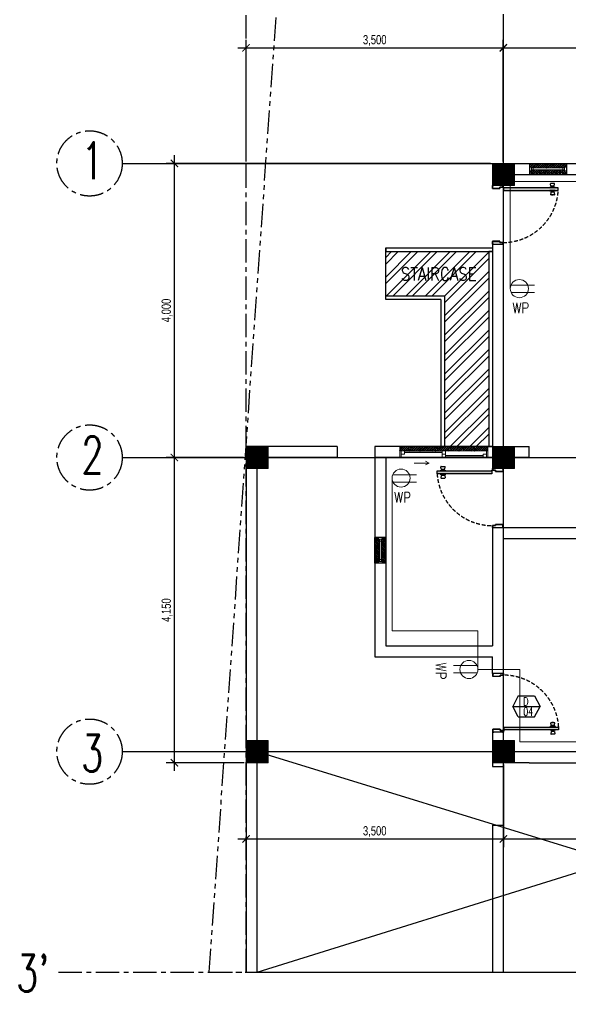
# Model space of a CAD drawing. Header units: millimetres. Extents: x -248340 to 456025, y 261499 to 1049645.
# Drawn here: x 174271 to 181765, y 383990 to 397210 of the extents above; entities that cross this region are included whole.
import ezdxf
from ezdxf.enums import TextEntityAlignment as Align

# ---------------------------------------------------------------- set-up
doc = ezdxf.new("R2010")
doc.units = ezdxf.units.MM
doc.header["$LTSCALE"] = 8
doc.header["$MEASUREMENT"] = 0
for name, pattern in [('CENTER', [50.8, 31.75, -6.35, 6.35, -6.35]), ('CONTINOUS', [0]), ('DASHED2', [0.375, 0.25, -0.125]), ('HIDDEN', [9.525, 6.35, -3.175]), ('PHANTOM', [63.5, 31.75, -6.35, 6.35, -6.35, 6.35, -6.35])]:
    doc.linetypes.add(name, pattern=pattern)
doc.layers.get('0').update_dxf_attribs({"linetype": 'CONTINUOUS'})
doc.layers.get('DEFPOINTS').update_dxf_attribs({"color": 8, "linetype": 'CONTINUOUS'})
for name, color, linetype, lineweight in [('A-ANNO-DIMS', 211, 'CONTINUOUS', 9), ('A-GLAZ', 151, 'CONTINUOUS', 18), ('DIM', 2, 'CONTINUOUS', 25)]:
    doc.layers.add(name, color=color, linetype=linetype, lineweight=lineweight)
for name, color, linetype in [('ar_grid', 10, 'CENTER'), ('AR_ROOF', 7, 'CONTINUOUS'), ('ar_stairs', 7, 'CONTINOUS'), ('ar_wall', 7, 'CONTINOUS'), ('TEXT', 2, 'CONTINUOUS')]:
    doc.layers.add(name, color=color, linetype=linetype)
doc.styles.add('EN-SCL-DIM', font='swisscl.ttf')
doc.styles.add('ROMANS', font='ROMANS', dxfattribs={"width": 0.8, "bigfont": 'BIGFONT'})
doc.styles.get("Standard").update_dxf_attribs({"font": 'txt.shx', "width": 0.7, "bigfont": 'extfont.shx'})

# ---------------------------------------------------------------- blocks, each defined once
blk = doc.blocks.new('_ArchTick')
at = {"color": 0, "linetype": 'ByBlock', "const_width": 0.15}
blk.add_lwpolyline([(-0.5, -0.5), (0.5, 0.5)], dxfattribs=at)
blk = doc.blocks.new('SSS')
at = {"true_color": 0x939598}
h = blk.add_hatch(color=252, dxfattribs=at)
h.paths.add_polyline_path([(138372, -103572), (138360, -103572), (138360, -103610), (138460, -103610), (138460, -103594), (138503, -103594), (138503, -103572), (138491, -103572), (138491, -103571), (138504, -103571), (138504, -103595), (138461, -103595), (138461, -103611), (138359, -103611), (138359, -103571), (138372, -103571)])
h.paths.add_polyline_path([(138372, -104369), (138360, -104369), (138360, -104331), (138460, -104331), (138460, -104347), (138503, -104347), (138503, -104369), (138491, -104369), (138491, -104371), (138504, -104371), (138504, -104346), (138461, -104346), (138461, -104330), (138359, -104330), (138359, -104371), (138372, -104371)])
for points in [[(138510, -103641), (139255, -103641), (139255, -103603), (138510, -103603)], [(138353, -107491), (137608, -107491), (137608, -107453), (138353, -107453)], [(138515, -110936), (139260, -110936), (139260, -110974), (138515, -110974)]]:
    blk.add_hatch(color=252, dxfattribs=at).paths.add_polyline_path(points)
h = blk.add_hatch(color=252, dxfattribs=at)
h.paths.add_polyline_path([(138491, -107422), (138503, -107422), (138503, -107460), (138403, -107460), (138403, -107444), (138360, -107444), (138360, -107422), (138372, -107422), (138372, -107421), (138359, -107421), (138359, -107445), (138402, -107445), (138402, -107461), (138504, -107461), (138504, -107421), (138491, -107421)])
h.paths.add_polyline_path([(138491, -108219), (138503, -108219), (138503, -108181), (138403, -108181), (138403, -108197), (138360, -108197), (138360, -108219), (138372, -108219), (138372, -108221), (138359, -108221), (138359, -108196), (138402, -108196), (138402, -108180), (138504, -108180), (138504, -108221), (138491, -108221)])
h = blk.add_hatch(color=252, dxfattribs=at)
h.paths.add_polyline_path([(138377, -111005), (138365, -111005), (138365, -110967), (138465, -110967), (138465, -110983), (138508, -110983), (138508, -111005), (138496, -111005), (138496, -111006), (138509, -111006), (138509, -110982), (138466, -110982), (138466, -110966), (138364, -110966), (138364, -111006), (138377, -111006)])
h.paths.add_polyline_path([(138377, -110208), (138365, -110208), (138365, -110246), (138465, -110246), (138465, -110230), (138508, -110230), (138508, -110208), (138496, -110208), (138496, -110206), (138509, -110206), (138509, -110231), (138466, -110231), (138466, -110247), (138364, -110247), (138364, -110206), (138377, -110206)])
at = {"layer": 'A-ANNO-DIMS', "ltscale": 1.25, "true_color": 0x939598}
h = blk.add_hatch(dxfattribs=at)
h.set_pattern_fill('ANSI32', color=252, scale=50)
h.set_pattern_definition([(45, (87838.863, 246713.806), (-13.2582521, 13.2582521), []), (45, (87847.702, 246713.806), (-13.2582521, 13.2582521), [])])
h.paths.add_polyline_path([(138359, -103571), (138659, -103571), (138659, -103271), (138359, -103271)])
h = blk.add_hatch(dxfattribs=at)
h.set_pattern_fill('ANSI32', color=252, scale=50)
h.set_pattern_definition([(45, (84488.863, 242863.806), (-13.2582521, 13.2582521), []), (45, (84497.702, 242863.806), (-13.2582521, 13.2582521), [])])
h.paths.add_polyline_path([(135009, -107421), (135309, -107421), (135309, -107121), (135009, -107121)])
h = blk.add_hatch(dxfattribs=at)
h.set_pattern_fill('ANSI32', color=252, scale=50)
h.set_pattern_definition([(45, (87838.863, 242863.806), (-13.2582521, 13.2582521), []), (45, (87847.702, 242863.806), (-13.2582521, 13.2582521), [])])
h.paths.add_polyline_path([(138359, -107421), (138659, -107421), (138659, -107121), (138359, -107121)])
h = blk.add_hatch(dxfattribs=at)
h.set_pattern_fill('ANSI32', color=252, scale=50)
h.set_pattern_definition([(45, (84488.863, 238863.806), (-13.2582521, 13.2582521), []), (45, (84497.702, 238863.806), (-13.2582521, 13.2582521), [])])
h.paths.add_polyline_path([(135009, -111421), (135309, -111421), (135309, -111121), (135009, -111121)])
h = blk.add_hatch(dxfattribs=at)
h.set_pattern_fill('ANSI32', color=252, scale=50)
h.set_pattern_definition([(45, (87838.863, 238863.806), (-13.2582521, 13.2582521), []), (45, (87847.702, 238863.806), (-13.2582521, 13.2582521), [])])
h.paths.add_polyline_path([(138359, -111421), (138659, -111421), (138659, -111121), (138359, -111121)])
at = {"layer": 'ar_wall', "ltscale": 1.25, "true_color": 0x939598}
h = blk.add_hatch(dxfattribs=at)
h.set_pattern_fill('ANSI33', color=252, scale=75)
h.set_pattern_definition([(45, (79725.857, 276971.84), (-13.25825215, 13.25825215), []), (45, (79739.116, 276971.84), (-13.25825215, 13.25825215), [9.375, -4.6875])])
h.paths.add_polyline_path([(136822, -108389), (136819, -108389), (136819, -108386), (136816, -108386), (136816, -108383), (136809, -108383), (136809, -108358), (136784, -108358), (136759, -108358), (136759, -108708), (136809, -108708), (136809, -108683), (136816, -108683), (136816, -108680), (136819, -108680), (136819, -108677), (136822, -108677)])
h.paths.add_polyline_path([(136909, -108358), (136859, -108358), (136859, -108383), (136852, -108383), (136852, -108386), (136849, -108386), (136849, -108389), (136847, -108389), (136847, -108677), (136849, -108677), (136849, -108680), (136852, -108680), (136852, -108683), (136859, -108683), (136859, -108708), (136909, -108708)])
at = {"color": 252, "ltscale": 1.25, "true_color": 0x939598}
for p, q in [((138509, -114271), (138509, -94932)), ((133324, -103271), (146515, -103271)), ((138359, -103271), (144915, -103271)), ((138865, -103271), (138865, -103421)), ((139365, -103271), (139365, -103421)), ((138509, -103421), (144765, -103421)), ((136247, -107121), (135009, -107121)), ((138359, -107121), (136759, -107121)), ((136759, -107121), (136759, -109983)), ((137459, -107121), (138359, -107121)), ((137709, -107121), (137659, -107121)), ((138509, -107121), (138859, -107121)), ((138859, -107271), (138859, -107121)), ((133324, -107271), (146515, -107271)), ((136247, -107271), (135159, -107271)), ((136909, -107271), (136909, -109833)), ((138359, -108196), (138359, -109833)), ((138359, -108221), (138509, -108221)), ((138509, -108221), (139659, -108221)), ((138509, -108371), (139809, -108371)), ((138509, -110206), (138509, -108371)), ((136909, -109833), (138359, -109833)), ((136759, -109983), (138359, -109983)), ((138359, -110206), (138359, -109983)), ((138509, -110206), (138359, -110206)), ((138359, -111006), (138359, -111471)), ((138509, -111006), (138359, -111006)), ((133324, -111271), (146515, -111271)), ((135159, -114271), (144765, -111270)), ((135159, -111271), (144915, -114271)), ((138659, -111271), (138859, -111271)), ((138859, -111271), (141712, -111271)), ((138359, -111421), (138359, -111471)), ((138509, -111471), (138509, -111421)), ((138859, -111421), (138509, -111421)), ((138859, -111421), (141862, -111421)), ((138359, -111471), (138509, -111471)), ((135159, -114271), (144765, -114271))]:
    blk.add_line(p, q, dxfattribs=at)
at = {"color": 252, "linetype": 'Continuous', "ltscale": 1.25, "true_color": 0x939598}
for p, q in [((138865, -103293), (138888, -103271)), ((138865, -103275), (138870, -103271)), ((138865, -103399), (138906, -103358)), ((138865, -103381), (138872, -103375)), ((138867, -103308), (138876, -103300)), ((138873, -103321), (138923, -103271)), ((138879, -103421), (138941, -103358)), ((138881, -103295), (138890, -103286)), ((138890, -103321), (138894, -103317)), ((138894, -103282), (138903, -103273)), ((138894, -103388), (138903, -103379)), ((138898, -103331), (138958, -103271)), ((138898, -103313), (138907, -103304)), ((138907, -103375), (138916, -103366)), ((138912, -103300), (138921, -103291)), ((138914, -103421), (138976, -103359)), ((138916, -103331), (138925, -103322)), ((138921, -103362), (138924, -103358)), ((138925, -103286), (138934, -103278)), ((138925, -103392), (138934, -103384)), ((138929, -103317), (138938, -103308)), ((138933, -103331), (138994, -103271)), ((138938, -103273), (138941, -103271)), ((138938, -103379), (138947, -103370)), ((138943, -103304), (138951, -103295)), ((138950, -103421), (139012, -103359)), ((138951, -103331), (138956, -103326)), ((138951, -103366), (138959, -103359)), ((138956, -103291), (138965, -103282)), ((138960, -103322), (138969, -103313)), ((138969, -103331), (139029, -103271)), ((138969, -103278), (138976, -103271)), ((138969, -103384), (138978, -103375)), ((138974, -103308), (138982, -103300)), ((138982, -103370), (138991, -103362)), ((138985, -103421), (139047, -103359)), ((138986, -103331), (138987, -103331)), ((138987, -103295), (138996, -103286)), ((138991, -103326), (139000, -103317)), ((139000, -103282), (139009, -103273)), ((139000, -103388), (139009, -103379)), ((139004, -103331), (139064, -103271)), ((139004, -103313), (139013, -103304)), ((139013, -103375), (139022, -103366)), ((139018, -103300), (139027, -103291)), ((139020, -103421), (139082, -103359)), ((139022, -103331), (139031, -103322)), ((139027, -103362), (139029, -103359)), ((139031, -103286), (139040, -103278)), ((139031, -103392), (139040, -103384)), ((139035, -103317), (139044, -103308)), ((139039, -103331), (139100, -103271)), ((139044, -103273), (139047, -103271)), ((139044, -103379), (139053, -103370)), ((139049, -103304), (139058, -103295)), ((139056, -103421), (139117, -103359)), ((139057, -103332), (139062, -103326)), ((139058, -103366), (139064, -103359)), ((139062, -103291), (139071, -103282)), ((139066, -103322), (139075, -103313)), ((139074, -103332), (139135, -103271)), ((139075, -103278), (139082, -103271)), ((139075, -103384), (139084, -103375)), ((139080, -103308), (139088, -103300)), ((139088, -103370), (139097, -103362)), ((139091, -103421), (139152, -103360)), ((139092, -103332), (139093, -103331)), ((139093, -103295), (139102, -103286)), ((139097, -103326), (139106, -103317)), ((139106, -103282), (139115, -103273)), ((139106, -103388), (139115, -103379)), ((139109, -103332), (139170, -103271)), ((139111, -103313), (139119, -103304)), ((139119, -103375), (139128, -103366)), ((139124, -103300), (139133, -103291)), ((139126, -103421), (139187, -103360)), ((139128, -103331), (139137, -103322)), ((139133, -103362), (139135, -103360)), ((139137, -103286), (139146, -103278)), ((139137, -103392), (139146, -103384)), ((139141, -103317), (139150, -103308)), ((139144, -103332), (139206, -103271)), ((139150, -103273), (139153, -103271)), ((139150, -103379), (139159, -103370)), ((139155, -103304), (139164, -103295)), ((139162, -103332), (139168, -103326)), ((139162, -103421), (139223, -103360)), ((139164, -103366), (139170, -103360)), ((139168, -103291), (139177, -103282)), ((139172, -103322), (139181, -103313)), ((139180, -103332), (139241, -103271)), ((139181, -103278), (139188, -103271)), ((139181, -103384), (139190, -103375)), ((139186, -103308), (139195, -103300)), ((139195, -103370), (139203, -103362)), ((139197, -103332), (139199, -103331)), ((139197, -103421), (139258, -103360)), ((139199, -103295), (139208, -103286)), ((139203, -103326), (139212, -103317)), ((139212, -103282), (139221, -103273)), ((139212, -103388), (139221, -103379)), ((139215, -103332), (139276, -103271)), ((139217, -103313), (139225, -103304)), ((139225, -103375), (139234, -103366)), ((139230, -103300), (139239, -103291)), ((139233, -103421), (139293, -103360)), ((139234, -103331), (139243, -103322)), ((139239, -103362), (139240, -103360)), ((139243, -103286), (139252, -103278)), ((139243, -103392), (139252, -103384)), ((139248, -103317), (139256, -103308)), ((139250, -103333), (139312, -103271)), ((139256, -103273), (139259, -103271)), ((139256, -103379), (139265, -103370)), ((139261, -103304), (139270, -103295)), ((139267, -103333), (139274, -103326)), ((139268, -103421), (139328, -103361)), ((139270, -103366), (139275, -103360)), ((139274, -103291), (139283, -103282)), ((139278, -103322), (139287, -103313)), ((139285, -103333), (139347, -103271)), ((139287, -103278), (139294, -103271)), ((139287, -103384), (139296, -103375)), ((139292, -103308), (139301, -103300)), ((139301, -103370), (139309, -103362)), ((139303, -103333), (139305, -103331)), ((139303, -103421), (139353, -103371)), ((139305, -103295), (139314, -103286)), ((139309, -103326), (139318, -103317)), ((139318, -103282), (139327, -103273)), ((139318, -103388), (139327, -103379)), ((139320, -103333), (139365, -103288)), ((139323, -103313), (139332, -103304)), ((139332, -103375), (139340, -103366)), ((139336, -103300), (139345, -103291)), ((139349, -103286), (139358, -103278)), ((139349, -103392), (139358, -103384)), ((139354, -103317), (139362, -103308)), ((139362, -103273), (139365, -103271)), ((139362, -103379), (139365, -103376)), ((138867, -103415), (138876, -103406)), ((138881, -103401), (138890, -103392)), ((138898, -103419), (138907, -103410)), ((138912, -103406), (138921, -103397)), ((138932, -103421), (138938, -103415)), ((138943, -103410), (138951, -103401)), ((138956, -103397), (138965, -103388)), ((138967, -103421), (138969, -103419)), ((138974, -103415), (138982, -103406)), ((138987, -103401), (138996, -103392)), ((139004, -103419), (139013, -103410)), ((139018, -103406), (139027, -103397)), ((139038, -103421), (139044, -103415)), ((139049, -103410), (139058, -103401)), ((139062, -103397), (139071, -103388)), ((139073, -103421), (139075, -103419)), ((139080, -103415), (139088, -103406)), ((139093, -103401), (139102, -103392)), ((139111, -103419), (139119, -103410)), ((139124, -103406), (139133, -103397)), ((139144, -103421), (139150, -103415)), ((139155, -103410), (139164, -103401)), ((139168, -103397), (139177, -103388)), ((139179, -103421), (139181, -103419)), ((139186, -103415), (139195, -103406)), ((139199, -103401), (139208, -103392)), ((139217, -103419), (139225, -103410)), ((139230, -103406), (139239, -103397)), ((139250, -103421), (139256, -103415)), ((139261, -103410), (139270, -103401)), ((139274, -103397), (139283, -103388)), ((139286, -103421), (139287, -103419)), ((139292, -103415), (139301, -103406)), ((139305, -103401), (139314, -103392)), ((139323, -103419), (139332, -103410)), ((139336, -103406), (139345, -103397)), ((139339, -103421), (139365, -103394)), ((139356, -103421), (139362, -103415)), ((137099, -107121), (137099, -107121)), ((137099, -107156), (137135, -107121)), ((137099, -107174), (137102, -107171)), ((137102, -107136), (137111, -107127)), ((137106, -107167), (137115, -107158)), ((137109, -107182), (137170, -107121)), ((137115, -107122), (137117, -107121)), ((137120, -107153), (137128, -107145)), ((137127, -107182), (137133, -107175)), ((137133, -107140), (137142, -107131)), ((137137, -107171), (137146, -107162)), ((137144, -107182), (137205, -107121)), ((137146, -107127), (137152, -107121)), ((137150, -107158), (137159, -107149)), ((137162, -107182), (137164, -107180)), ((137164, -107145), (137173, -107136)), ((137168, -107175), (137177, -107167)), ((137177, -107131), (137186, -107122)), ((137180, -107182), (137241, -107121)), ((137181, -107162), (137190, -107153)), ((137195, -107149), (137203, -107140)), ((137199, -107180), (137208, -107171)), ((137208, -107136), (137217, -107127)), ((137212, -107167), (137221, -107158)), ((137215, -107182), (137276, -107121)), ((137221, -107122), (137223, -107121)), ((137226, -107153), (137234, -107145)), ((137233, -107182), (137239, -107175)), ((137239, -107140), (137248, -107131)), ((137243, -107171), (137252, -107162)), ((137250, -107182), (137311, -107121)), ((137252, -107127), (137258, -107121)), ((137257, -107158), (137265, -107149)), ((137268, -107182), (137270, -107180)), ((137270, -107145), (137279, -107136)), ((137274, -107175), (137283, -107167)), ((137283, -107131), (137292, -107122)), ((137286, -107182), (137347, -107121)), ((137287, -107162), (137296, -107153)), ((137301, -107149), (137310, -107140)), ((137305, -107180), (137314, -107171)), ((137314, -107136), (137323, -107127)), ((137318, -107167), (137327, -107158)), ((137321, -107182), (137382, -107121)), ((137327, -107122), (137329, -107121)), ((137332, -107153), (137340, -107145)), ((137339, -107182), (137345, -107175)), ((137345, -107140), (137354, -107131)), ((137349, -107171), (137358, -107162)), ((137356, -107182), (137417, -107121)), ((137358, -107127), (137364, -107121)), ((137363, -107158), (137371, -107149)), ((137374, -107182), (137376, -107180)), ((137376, -107145), (137385, -107136)), ((137380, -107175), (137389, -107167)), ((137389, -107131), (137398, -107122)), ((137392, -107182), (137453, -107121)), ((137394, -107162), (137402, -107153)), ((137407, -107149), (137416, -107140)), ((137411, -107180), (137420, -107171)), ((137420, -107136), (137429, -107127)), ((137424, -107167), (137433, -107158)), ((137427, -107182), (137488, -107121)), ((137433, -107122), (137435, -107121)), ((137438, -107153), (137447, -107145)), ((137445, -107182), (137451, -107175)), ((137451, -107140), (137460, -107131)), ((137455, -107171), (137464, -107162)), ((137462, -107182), (137523, -107121)), ((137464, -107127), (137470, -107121)), ((137469, -107158), (137477, -107149)), ((137480, -107182), (137482, -107180)), ((137482, -107145), (137491, -107136)), ((137486, -107175), (137495, -107167)), ((137495, -107131), (137504, -107122)), ((137498, -107182), (137559, -107121)), ((137500, -107162), (137508, -107153)), ((137513, -107149), (137522, -107140)), ((137517, -107180), (137526, -107171)), ((137526, -107136), (137535, -107127)), ((137531, -107167), (137539, -107158)), ((137533, -107182), (137594, -107121)), ((137539, -107122), (137541, -107121)), ((137544, -107153), (137553, -107145)), ((137551, -107182), (137557, -107175)), ((137557, -107140), (137566, -107131)), ((137561, -107171), (137570, -107162)), ((137569, -107182), (137630, -107121)), ((137570, -107127), (137577, -107121)), ((137575, -107158), (137584, -107149)), ((137586, -107182), (137588, -107180)), ((137588, -107145), (137597, -107136)), ((137592, -107175), (137601, -107167)), ((137601, -107131), (137610, -107122)), ((137604, -107182), (137665, -107121)), ((137606, -107162), (137615, -107153)), ((137619, -107149), (137628, -107140)), ((137623, -107180), (137632, -107171)), ((137632, -107136), (137641, -107127)), ((137637, -107167), (137645, -107158)), ((137639, -107182), (137700, -107121)), ((137645, -107122), (137647, -107121)), ((137650, -107153), (137659, -107145)), ((137657, -107182), (137663, -107175)), ((137663, -107140), (137672, -107131)), ((137668, -107171), (137676, -107162)), ((137675, -107182), (137736, -107121)), ((137676, -107127), (137683, -107121)), ((137681, -107158), (137690, -107149)), ((137692, -107182), (137694, -107180)), ((137694, -107145), (137703, -107136)), ((137698, -107175), (137707, -107167)), ((137707, -107131), (137716, -107122)), ((137710, -107182), (137771, -107121)), ((137712, -107162), (137721, -107153)), ((137725, -107149), (137734, -107140)), ((137729, -107180), (137738, -107171)), ((137738, -107136), (137747, -107127)), ((137743, -107167), (137752, -107158)), ((137745, -107182), (137806, -107121)), ((137752, -107122), (137753, -107121)), ((137756, -107153), (137765, -107145)), ((137763, -107182), (137769, -107175)), ((137769, -107140), (137778, -107131)), ((137774, -107171), (137782, -107162)), ((137781, -107182), (137842, -107121)), ((137782, -107127), (137789, -107121)), ((137787, -107158), (137796, -107149)), ((137798, -107182), (137800, -107180)), ((137800, -107145), (137809, -107136)), ((137805, -107175), (137813, -107167)), ((137813, -107131), (137822, -107122)), ((137816, -107182), (137877, -107121)), ((137818, -107162), (137827, -107153)), ((137831, -107149), (137840, -107140)), ((137835, -107180), (137844, -107171)), ((137844, -107136), (137853, -107127)), ((137849, -107167), (137858, -107158)), ((137851, -107182), (137912, -107121)), ((137858, -107122), (137859, -107121)), ((137862, -107153), (137871, -107145)), ((137869, -107182), (137875, -107175)), ((137875, -107140), (137884, -107131)), ((137880, -107171), (137889, -107162)), ((137887, -107182), (137948, -107121)), ((137889, -107127), (137895, -107121)), ((137893, -107158), (137902, -107149)), ((137904, -107182), (137906, -107180)), ((137906, -107145), (137915, -107136)), ((137911, -107175), (137919, -107167)), ((137919, -107131), (137928, -107122)), ((137922, -107182), (137983, -107121)), ((137924, -107162), (137933, -107153)), ((137937, -107149), (137946, -107140)), ((137942, -107180), (137950, -107171)), ((137950, -107136), (137959, -107127)), ((137955, -107167), (137964, -107158)), ((137957, -107182), (138018, -107121)), ((137964, -107122), (137965, -107121)), ((137968, -107153), (137977, -107145)), ((137975, -107182), (137981, -107175)), ((137981, -107140), (137990, -107131)), ((137986, -107171), (137995, -107162)), ((137993, -107182), (138054, -107121)), ((137995, -107127), (138001, -107121)), ((137999, -107158), (138008, -107149)), ((138010, -107182), (138012, -107180)), ((138012, -107145), (138021, -107136)), ((138017, -107175), (138026, -107167)), ((138026, -107131), (138034, -107122)), ((138028, -107182), (138089, -107121)), ((138030, -107162), (138039, -107153)), ((138043, -107149), (138052, -107140)), ((138048, -107180), (138056, -107171)), ((138056, -107136), (138065, -107127)), ((138061, -107167), (138070, -107158)), ((138063, -107182), (138125, -107121)), ((138070, -107122), (138071, -107121)), ((138074, -107153), (138083, -107145)), ((138081, -107182), (138087, -107175)), ((138087, -107140), (138096, -107131)), ((138092, -107171), (138101, -107162)), ((138099, -107182), (138160, -107121)), ((138101, -107127), (138107, -107121)), ((138105, -107158), (138114, -107149)), ((138116, -107182), (138118, -107180)), ((138118, -107145), (138127, -107136)), ((138123, -107175), (138132, -107167)), ((138132, -107131), (138140, -107122)), ((138134, -107182), (138195, -107121)), ((138136, -107162), (138145, -107153)), ((138149, -107149), (138158, -107140)), ((138154, -107180), (138163, -107171)), ((138163, -107136), (138171, -107127)), ((138167, -107167), (138176, -107158)), ((138169, -107182), (138231, -107121)), ((138176, -107122), (138178, -107121)), ((138180, -107153), (138189, -107145)), ((138187, -107182), (138193, -107175)), ((138193, -107140), (138202, -107131)), ((138198, -107171), (138207, -107162)), ((138205, -107182), (138266, -107121)), ((138207, -107127), (138213, -107121)), ((138211, -107158), (138220, -107149)), ((138223, -107182), (138224, -107180)), ((138224, -107145), (138233, -107136)), ((138229, -107175), (138238, -107167)), ((138238, -107131), (138246, -107122)), ((138240, -107182), (138299, -107123)), ((138242, -107162), (138251, -107153)), ((138255, -107149), (138264, -107140)), ((138260, -107180), (138269, -107171)), ((138269, -107136), (138277, -107127)), ((138273, -107167), (138282, -107158)), ((138276, -107182), (138299, -107159)), ((138282, -107122), (138284, -107121)), ((138286, -107153), (138295, -107145)), ((138293, -107182), (138299, -107176))]:
    blk.add_line(p, q, dxfattribs=at)
at = {"color": 252, "true_color": 0x939598}
for p, q in [((139212, -103597), (139139, -103597)), ((139139, -103603), (139139, -103597)), ((139212, -103603), (139139, -103603)), ((139139, -103641), (139139, -103647)), ((139212, -103641), (139139, -103641)), ((139212, -103647), (139139, -103647)), ((139152, -103579), (139147, -103547)), ((139201, -103544), (139151, -103544)), ((139196, -103581), (139155, -103581)), ((139164, -103544), (139164, -103542)), ((139187, -103542), (139164, -103542)), ((139165, -103593), (139186, -103593)), ((139167, -103593), (139167, -103581)), ((139184, -103593), (139184, -103581)), ((139187, -103544), (139187, -103542)), ((139199, -103579), (139204, -103547)), ((139212, -103603), (139212, -103597)), ((139212, -103641), (139212, -103647)), ((139152, -103666), (139147, -103697)), ((139201, -103700), (139151, -103700)), ((139196, -103663), (139155, -103663)), ((139164, -103700), (139164, -103703)), ((139187, -103703), (139164, -103703)), ((139165, -103652), (139186, -103652)), ((139167, -103652), (139167, -103663)), ((139184, -103652), (139184, -103663)), ((139187, -103700), (139187, -103703)), ((139199, -103666), (139204, -103697)), ((137651, -107453), (137651, -107447)), ((137651, -107447), (137724, -107447)), ((137651, -107453), (137724, -107453)), ((137663, -107429), (137659, -107397)), ((137662, -107394), (137712, -107394)), ((137667, -107431), (137708, -107431)), ((137676, -107392), (137699, -107392)), ((137676, -107394), (137676, -107392)), ((137698, -107443), (137677, -107443)), ((137678, -107443), (137678, -107431)), ((137696, -107443), (137696, -107431)), ((137699, -107394), (137699, -107392)), ((137711, -107429), (137715, -107397)), ((137724, -107453), (137724, -107447)), ((137651, -107491), (137651, -107497)), ((137651, -107491), (137724, -107491)), ((137651, -107497), (137724, -107497)), ((137663, -107516), (137659, -107547)), ((137662, -107550), (137712, -107550)), ((137667, -107513), (137708, -107513)), ((137676, -107550), (137676, -107553)), ((137676, -107553), (137699, -107553)), ((137698, -107502), (137677, -107502)), ((137678, -107502), (137678, -107513)), ((137696, -107502), (137696, -107513)), ((137699, -107550), (137699, -107553)), ((137711, -107516), (137715, -107547)), ((137724, -107491), (137724, -107497)), ((139157, -110911), (139153, -110880)), ((139206, -110877), (139156, -110877)), ((139201, -110914), (139160, -110914)), ((139169, -110877), (139169, -110874)), ((139192, -110874), (139169, -110874)), ((139172, -110925), (139172, -110914)), ((139190, -110925), (139190, -110914)), ((139192, -110877), (139192, -110874)), ((139205, -110911), (139209, -110880)), ((139217, -110930), (139144, -110930)), ((139144, -110936), (139144, -110930)), ((139217, -110936), (139144, -110936)), ((139144, -110974), (139144, -110980)), ((139217, -110974), (139144, -110974)), ((139217, -110980), (139144, -110980)), ((139157, -110998), (139153, -111030)), ((139206, -111033), (139156, -111033)), ((139201, -110996), (139160, -110996)), ((139169, -111033), (139169, -111035)), ((139192, -111035), (139169, -111035)), ((139170, -110925), (139191, -110925)), ((139170, -110984), (139191, -110984)), ((139172, -110984), (139172, -110996)), ((139190, -110984), (139190, -110996)), ((139192, -111033), (139192, -111035)), ((139205, -110998), (139209, -111030)), ((139217, -110936), (139217, -110930)), ((139217, -110974), (139217, -110980))]:
    blk.add_line(p, q, dxfattribs=at)
at = {"color": 252, "linetype": 'Continuous', "lineweight": 30, "ltscale": 1.25, "true_color": 0x939598}
for p, q in [((136909, -104551), (136989, -104471)), ((136909, -104816), (137254, -104471)), ((136909, -104639), (137078, -104471)), ((136909, -104904), (137343, -104471)), ((136920, -105071), (137520, -104471)), ((137008, -105071), (137608, -104471)), ((137185, -105071), (137785, -104471)), ((137273, -105071), (137873, -104471)), ((137450, -105071), (138050, -104471)), ((137538, -105071), (138138, -104471)), ((137709, -105077), (138309, -104477)), ((137709, -105165), (138309, -104565)), ((137709, -105342), (138309, -104742)), ((137709, -105430), (138309, -104830)), ((137709, -105607), (138309, -105007)), ((137709, -105696), (138309, -105095)), ((137709, -105872), (138309, -105272)), ((137709, -105961), (138309, -105361)), ((137709, -106138), (138309, -105537)), ((137709, -106226), (138309, -105626)), ((137709, -106403), (138309, -105803)), ((137709, -106491), (138309, -105891)), ((137709, -106668), (138309, -106068)), ((137709, -106756), (138309, -106156)), ((137709, -106933), (138309, -106333)), ((137709, -107021), (138309, -106421)), ((137786, -107121), (138309, -106598)), ((137875, -107121), (138309, -106686)), ((138052, -107121), (138309, -106863)), ((138140, -107121), (138309, -106952))]:
    blk.add_line(p, q, dxfattribs=at)
at = {"color": 252, "true_color": 0x939598}
for points in [[(138372, -103572), (138360, -103572), (138360, -103610), (138460, -103610), (138460, -103594), (138503, -103594), (138503, -103572), (138491, -103572), (138491, -103571), (138504, -103571), (138504, -103595), (138461, -103595), (138461, -103611), (138359, -103611), (138359, -103571), (138372, -103571)], [(138510, -103641), (139255, -103641), (139255, -103603), (138510, -103603)], [(138372, -104369), (138360, -104369), (138360, -104331), (138460, -104331), (138460, -104347), (138503, -104347), (138503, -104369), (138491, -104369), (138491, -104371), (138504, -104371), (138504, -104346), (138461, -104346), (138461, -104330), (138359, -104330), (138359, -104371), (138372, -104371)], [(138353, -107491), (137608, -107491), (137608, -107453), (138353, -107453)], [(138491, -107422), (138503, -107422), (138503, -107460), (138403, -107460), (138403, -107444), (138360, -107444), (138360, -107422), (138372, -107422), (138372, -107421), (138359, -107421), (138359, -107445), (138402, -107445), (138402, -107461), (138504, -107461), (138504, -107421), (138491, -107421)], [(138491, -108219), (138503, -108219), (138503, -108181), (138403, -108181), (138403, -108197), (138360, -108197), (138360, -108219), (138372, -108219), (138372, -108221), (138359, -108221), (138359, -108196), (138402, -108196), (138402, -108180), (138504, -108180), (138504, -108221), (138491, -108221)], [(138377, -110208), (138365, -110208), (138365, -110246), (138465, -110246), (138465, -110230), (138508, -110230), (138508, -110208), (138496, -110208), (138496, -110206), (138509, -110206), (138509, -110231), (138466, -110231), (138466, -110247), (138364, -110247), (138364, -110206), (138377, -110206)], [(138377, -111005), (138365, -111005), (138365, -110967), (138465, -110967), (138465, -110983), (138508, -110983), (138508, -111005), (138496, -111005), (138496, -111006), (138509, -111006), (138509, -110982), (138466, -110982), (138466, -110966), (138364, -110966), (138364, -111006), (138377, -111006)], [(138515, -110936), (139260, -110936), (139260, -110974), (138515, -110974)]]:
    blk.add_lwpolyline(points, close=True, dxfattribs=at)
for points in [[(138506, -103596, 0.414214), (138505, -103595), (138473, -103595), (138473, -103596), (138505, -103596, 12.92773), (138505, -103595), (138506, -103596, -13.063763), (138506, -103596)], [(138509, -103599, -0.414214), (138510, -103600), (138510, -103632), (138509, -103632), (138509, -103600, -12.92773), (138510, -103600), (138509, -103599, 13.063763), (138509, -103599)], [(138354, -107449, 0.414214), (138353, -107450), (138353, -107482), (138354, -107482), (138354, -107450, 12.92773), (138353, -107450), (138353, -107449, -13.063763), (138354, -107449)], [(138357, -107446, -0.414214), (138358, -107445), (138390, -107445), (138390, -107446), (138358, -107446, -12.92773), (138358, -107445), (138357, -107446, 13.063763), (138357, -107446)], [(138511, -110981, -0.414214), (138510, -110982), (138478, -110982), (138478, -110981), (138510, -110981, -12.92773), (138510, -110982), (138511, -110981, 13.063763), (138511, -110981)], [(138514, -110978, 0.414214), (138515, -110977), (138515, -110945), (138514, -110945), (138514, -110977, 12.92773), (138515, -110977), (138515, -110978, -13.063763), (138514, -110978)]]:
    blk.add_lwpolyline(points, format="xyb", close=True, dxfattribs=at)
at = {"color": 252, "linetype": 'HIDDEN', "true_color": 0x939598}
for centre, start, end in [((138505, -103595), 269.8727, 356.5001), ((138357, -107445), 183.4999, 270.1273), ((138511, -110982), 3.4999, 90.1273)]:
    blk.add_arc(centre, 751, start, end, dxfattribs=at)
at = {"color": 252, "true_color": 0x939598}
for centre, radius, start, end in [((139151, -103547), 3.22, 90, 187.9765), ((139155, -103578), 3.22, 187.9765, 270), ((139161, -103593), 4.2, 260.1806, 5.1473), ((139161, -103651), 4.2, 354.8527, 99.8194), ((139190, -103593), 4.2, 174.8527, 279.8194), ((139190, -103651), 4.2, 80.1806, 185.1473), ((139196, -103578), 3.22, 270, 352.0235), ((139201, -103547), 3.22, 352.0235, 90), ((139151, -103697), 3.22, 172.0235, 270), ((139155, -103666), 3.22, 90, 172.0235), ((139196, -103666), 3.22, 7.9765, 90), ((139201, -103697), 3.22, 270, 7.9765), ((137662, -107397), 3.22, 90, 187.9765), ((137667, -107428), 3.22, 187.9765, 270), ((137673, -107443), 4.2, 260.1806, 5.1473), ((137702, -107443), 4.2, 174.8527, 279.8194), ((137708, -107428), 3.22, 270, 352.0235), ((137712, -107397), 3.22, 352.0235, 90), ((137662, -107547), 3.22, 172.0235, 270), ((137667, -107516), 3.22, 90, 172.0235), ((137673, -107501), 4.2, 354.8527, 99.8194), ((137702, -107501), 4.2, 80.1806, 185.1473), ((137708, -107516), 3.22, 7.9765, 90), ((137712, -107547), 3.22, 270, 7.9765), ((139156, -110880), 3.22, 90, 187.9765), ((139160, -110911), 3.22, 187.9765, 270), ((139201, -110911), 3.22, 270, 352.0235), ((139206, -110880), 3.22, 352.0235, 90), ((139156, -111030), 3.22, 172.0235, 270), ((139160, -110999), 3.22, 90, 172.0235), ((139166, -110926), 4.2, 260.1806, 5.1473), ((139166, -110984), 4.2, 354.8527, 99.8194), ((139195, -110926), 4.2, 174.8527, 279.8194), ((139195, -110984), 4.2, 80.1806, 185.1473), ((139201, -110999), 3.22, 7.9765, 90), ((139206, -111030), 3.22, 270, 7.9765)]:
    blk.add_arc(centre, radius, start, end, dxfattribs=at)
at = {"layer": 'A-ANNO-DIMS', "color": 252, "ltscale": 1.25, "true_color": 0x939598}
for points in [[(138359, -103571), (138659, -103571), (138659, -103271), (138359, -103271)], [(135009, -107421), (135309, -107421), (135309, -107121), (135009, -107121)], [(138359, -107421), (138659, -107421), (138659, -107121), (138359, -107121)], [(135009, -111421), (135309, -111421), (135309, -111121), (135009, -111121)], [(138359, -111421), (138659, -111421), (138659, -111121), (138359, -111121)]]:
    blk.add_lwpolyline(points, close=True, dxfattribs=at)
at = {"layer": 'A-GLAZ', "color": 252, "true_color": 0x939598}
for p, q in [((138865, -103296), (138865, -103396)), ((138890, -103321), (138865, -103321)), ((138890, -103371), (138865, -103371)), ((138890, -103321), (138890, -103371)), ((138890, -103328), (138893, -103328)), ((138890, -103333), (139340, -103333)), ((138890, -103358), (139340, -103358)), ((138890, -103364), (138893, -103364)), ((138893, -103328), (138893, -103331)), ((138893, -103331), (138896, -103331)), ((138893, -103364), (138893, -103361)), ((138893, -103361), (138896, -103361)), ((138896, -103331), (138896, -103333)), ((138896, -103361), (138896, -103358)), ((139338, -103331), (139335, -103331)), ((139335, -103331), (139335, -103333)), ((139335, -103361), (139335, -103358)), ((139338, -103361), (139335, -103361)), ((139340, -103328), (139338, -103328)), ((139338, -103328), (139338, -103331)), ((139338, -103364), (139338, -103361)), ((139340, -103364), (139338, -103364)), ((139340, -103321), (139340, -103371)), ((139340, -103321), (139365, -103321)), ((139340, -103371), (139365, -103371)), ((139365, -103396), (139365, -103296)), ((139365, -103296), (139365, -103396)), ((138299, -107121), (137099, -107121)), ((137677, -107182), (137162, -107182)), ((138280, -107182), (137721, -107182)), ((137099, -107271), (138299, -107271)), ((137677, -107271), (137118, -107271)), ((137500, -107347), (137297, -107347)), ((137500, -107347), (137450, -107321)), ((137500, -107347), (137450, -107372)), ((138235, -107271), (137721, -107271)), ((136784, -108358), (136884, -108358)), ((136884, -108358), (136784, -108358)), ((136809, -108383), (136809, -108358)), ((136859, -108383), (136809, -108383)), ((136816, -108383), (136816, -108386)), ((136816, -108386), (136819, -108386)), ((136819, -108386), (136819, -108389)), ((136819, -108389), (136822, -108389)), ((136822, -108683), (136822, -108383)), ((136847, -108683), (136847, -108383)), ((136849, -108389), (136847, -108389)), ((136852, -108386), (136849, -108386)), ((136849, -108386), (136849, -108389)), ((136852, -108383), (136852, -108386)), ((136859, -108383), (136859, -108358)), ((136884, -108708), (136784, -108708)), ((136859, -108683), (136809, -108683)), ((136809, -108683), (136809, -108708)), ((136816, -108683), (136816, -108680)), ((136816, -108680), (136819, -108680)), ((136819, -108680), (136819, -108677)), ((136819, -108677), (136822, -108677)), ((136849, -108677), (136847, -108677)), ((136849, -108680), (136849, -108677)), ((136852, -108680), (136849, -108680)), ((136852, -108683), (136852, -108680)), ((136859, -108683), (136859, -108708))]:
    blk.add_line(p, q, dxfattribs=at)
at = {"layer": 'A-GLAZ', "color": 252, "linetype": 'DASHED2', "true_color": 0x939598}
for p, q in [((138915, -103333), (138915, -103358)), ((139315, -103333), (139315, -103358)), ((136847, -108408), (136822, -108408)), ((136847, -108658), (136822, -108658))]:
    blk.add_line(p, q, dxfattribs=at)
at = {"layer": 'A-GLAZ', "color": 252, "lineweight": 18, "true_color": 0x939598}
for p, q in [((137099, -107121), (137099, -107271)), ((137162, -107182), (137099, -107182)), ((137118, -107271), (137118, -107182)), ((137162, -107226), (137162, -107182)), ((137721, -107182), (137677, -107182)), ((137677, -107271), (137677, -107182)), ((137721, -107182), (137721, -107271)), ((138299, -107182), (138280, -107182)), ((138280, -107271), (138280, -107182)), ((138299, -107271), (138299, -107121)), ((137118, -107271), (137099, -107271)), ((137118, -107226), (137162, -107226)), ((137677, -107226), (137721, -107226)), ((137721, -107271), (137677, -107271)), ((138235, -107226), (138280, -107226)), ((138235, -107271), (138235, -107226)), ((138299, -107271), (138235, -107271))]:
    blk.add_line(p, q, dxfattribs=at)
at = {"layer": 'A-GLAZ', "color": 252, "lineweight": 25, "true_color": 0x939598}
for p, q in [((137677, -107204), (137162, -107204)), ((138235, -107248), (137721, -107248))]:
    blk.add_line(p, q, dxfattribs=at)
at = {"layer": 'ar_grid', "ltscale": 1.25}
for p, q in [((135009, -114271), (135009, -94932)), ((132458, -114271), (146515, -114271))]:
    blk.add_line(p, q, dxfattribs=at)
for centre in [(132881, -103271), (132881, -107271), (132881, -111271)]:
    blk.add_circle(centre, 444, dxfattribs=at)
at = {"layer": 'AR_ROOF', "color": 252, "ltscale": 1.25, "true_color": 0x939598}
blk.add_line((138359, -104371), (138359, -107121), dxfattribs=at)
at = {"layer": 'ar_stairs', "color": 252, "ltscale": 1.25, "true_color": 0x939598}
blk.add_line((137659, -104421), (138359, -104421), dxfattribs=at)
at = {"layer": 'ar_wall', "color": 252, "linetype": 'PHANTOM', "ltscale": 1.25, "true_color": 0x939598}
for q in [(135768, -96271), (135009, -114271)]:
    blk.add_line((134509, -114271), q, dxfattribs=at)
at = {"layer": 'ar_wall', "color": 252, "ltscale": 1.25, "true_color": 0x939598}
for p, q in [((138359, -103271), (138359, -103571)), ((138509, -103571), (138509, -103421)), ((136909, -105121), (136909, -104421)), ((136909, -104421), (137659, -104421)), ((136909, -104421), (136909, -104471)), ((138359, -104371), (138509, -104371)), ((138509, -107121), (138509, -104371)), ((136909, -104471), (138359, -104471)), ((138359, -104471), (138309, -104471)), ((138309, -104471), (138309, -107121)), ((136909, -105121), (136909, -105071)), ((136909, -105071), (137659, -105071)), ((137659, -105071), (137709, -105071)), ((137709, -105071), (137709, -107121)), ((137659, -105121), (136909, -105121)), ((137659, -105121), (137659, -107121)), ((135009, -107121), (135009, -114271)), ((136247, -107121), (136247, -107271)), ((135159, -114271), (135159, -107271)), ((138359, -107271), (136759, -107271)), ((138859, -107271), (138659, -107271)), ((136909, -108358), (136759, -108358)), ((136759, -108708), (136759, -108358)), ((136909, -108708), (136909, -108358)), ((136909, -108708), (136759, -108708)), ((138509, -111121), (138509, -110981)), ((138659, -111271), (138659, -111271)), ((138359, -112271), (138359, -114271)), ((138359, -112271), (138509, -112271)), ((138509, -114271), (138509, -112271)), ((135009, -114271), (135159, -114271)), ((138359, -114271), (138509, -114271))]:
    blk.add_line(p, q, dxfattribs=at)
at = {"layer": 'DEFPOINTS', "color": 252, "ltscale": 1.25, "true_color": 0x939598}
for p, q in [((138711, -110514), (138638, -110656)), ((138711, -110514), (138933, -110514)), ((138933, -110514), (139007, -110656)), ((138711, -110798), (138638, -110656)), ((138638, -110656), (139007, -110656)), ((138933, -110798), (139007, -110656)), ((138711, -110798), (138933, -110798))]:
    blk.add_line(p, q, dxfattribs=at)
at = {"layer": 'DIM', "color": 252, "ltscale": 1.25, "true_color": 0x939598}
for p, q in [((135009, -103246), (135009, -101589)), ((135009, -103246), (135009, -101589)), ((138506, -103246), (138506, -101589)), ((138509, -103246), (138509, -101589)), ((138509, -103246), (138509, -101589)), ((134899, -101699), (138619, -101699)), ((134899, -101699), (138619, -101699)), ((138396, -101699), (141975, -101699)), ((134034, -107381), (134034, -103161)), ((138334, -103271), (133924, -103271)), ((134034, -111531), (134034, -107161)), ((134974, -107271), (133924, -107271)), ((134974, -107271), (133924, -107271)), ((134984, -111421), (133924, -111421)), ((135009, -111446), (135009, -112569)), ((138509, -111446), (138509, -112569)), ((138509, -111446), (138509, -112569)), ((138619, -112459), (134899, -112459)), ((141972, -112459), (138399, -112459))]:
    blk.add_line(p, q, dxfattribs=at)
at = {"layer": 'DIM', "color": 252, "ltscale": 1.25, "true_color": 0x939598, "xscale": 100, "yscale": 100, "zscale": 100}
for p, rotation in [((135009, -101699), 180), ((135009, -101699), 180), ((138506, -101699), 180), ((134034, -103271), 90), ((134034, -107271), 90), ((134034, -107271), 270), ((134034, -111421), 270), ((135009, -112459), 180), ((138509, -112459), 180)]:
    blk.add_blockref('_ArchTick', p, dxfattribs=dict(at, rotation=rotation))
for p in [(138509, -101699), (138509, -101699), (138509, -112459)]:
    blk.add_blockref('_ArchTick', p, dxfattribs=at)
at = {"layer": 'ar_grid', "ltscale": 1.25, "char_height": 500, "attachment_point": 1}
for s, insert in [('1', (132770, -102986)), ('2', (132770, -106986)), ('3', (132767, -111042)), ("3'", (131883, -114034))]:
    blk.add_mtext_dynamic_manual_height_columns(s, width=0.401, gutter_width=1, heights=[0], dxfattribs=dict(at, insert=insert))
at = {"layer": 'DEFPOINTS', "color": 252, "lineweight": 30, "true_color": 0x939598, "width": 0.7}
for s, height, p in [('D', 111, (138779, -110644)), ('04', 111.4, (138779, -110782))]:
    blk.add_text(s, height=height, dxfattribs=at).set_placement(p)
at = {"layer": 'DIM', "color": 252, "ltscale": 1.25, "true_color": 0x939598, "char_height": 125, "attachment_point": 5, "style": 'EN-SCL-DIM'}
for insert in [(136759, -101600), (136759, -101600), (136759, -112359)]:
    blk.add_mtext('\\A1;3,500', dxfattribs=dict(at, insert=insert))
at = {"layer": 'DIM', "color": 252, "ltscale": 1.25, "true_color": 0x939598, "char_height": 125, "attachment_point": 5, "rotation": 90, "style": 'EN-SCL-DIM'}
for s, insert in [('\\A1;4,000', (133935, -105271)), ('\\A1;4,150', (133935, -109346))]:
    blk.add_mtext(s, dxfattribs=dict(at, insert=insert))
at = {"layer": 'TEXT', "color": 252, "linetype": 'Continuous', "true_color": 0x939598, "style": 'ROMANS', "width": 0.85}
blk.add_text('STAIRCASE', height=175.7, dxfattribs=at).set_placement((137630, -104775), align=Align.MIDDLE)

msp = doc.modelspace()

# ---------------------------------------------------------------- linework, layer by layer
at = {"layer": 'A-ANNO-DIMS', "color": 3, "ltscale": 1.25}
for p, q in [((186277.743, 395006.771), (180946.141, 395006.771)), ((180946.141, 393549.527), (180946.141, 395006.771)), ((179337.857, 390972.429), (179337.857, 388895.752)), ((179337.857, 388895.752), (180506.114, 388895.752)), ((180506.114, 388370.211), (180506.114, 388895.752)), ((180506.114, 388370.211), (181074.464, 388370.211)), ((181074.464, 388370.211), (181074.464, 387386.144)), ((181074.464, 387386.144), (182069.649, 387386.144))]:
    msp.add_line(p, q, dxfattribs=at)
at = {"layer": 'A-ANNO-DIMS', "color": 2, "ltscale": 1.25}
for p, q in [((181277.18, 393594.68), (180954.708, 393594.68)), ((181277.18, 393495.42), (180958.65, 393495.42)), ((179668.895, 391017.582), (179346.424, 391017.582)), ((179668.895, 390918.322), (179350.366, 390918.322)), ((180175.076, 388424.318), (180493.606, 388424.318)), ((180175.076, 388325.058), (180497.548, 388325.058))]:
    msp.add_line(p, q, dxfattribs=at)
for centre in [(181069.416, 393549.527), (179461.131, 390972.429), (180382.84, 388370.211)]:
    msp.add_circle(centre, 123.274, dxfattribs=at)

# ---------------------------------------------------------------- block references
at = {"color": 1, "lineweight": 30}
msp.add_blockref('SSS', (42343.462, 498523.339), dxfattribs=at)

# ---------------------------------------------------------------- texts
at = {"layer": 'A-ANNO-DIMS', "color": 2, "ltscale": 1.25, "style": 'ROMANS', "width": 0.85}
for p in [(181090.225, 393286.691), (179481.94, 390709.593)]:
    msp.add_text('WP', height=140.7594, dxfattribs=at).set_placement(p, align=Align.MIDDLE)
msp.add_text('WP', height=140.7594, rotation=270, dxfattribs=at).set_placement((180002.429, 388349.402), align=Align.MIDDLE)

doc.saveas('drawing.dxf')
